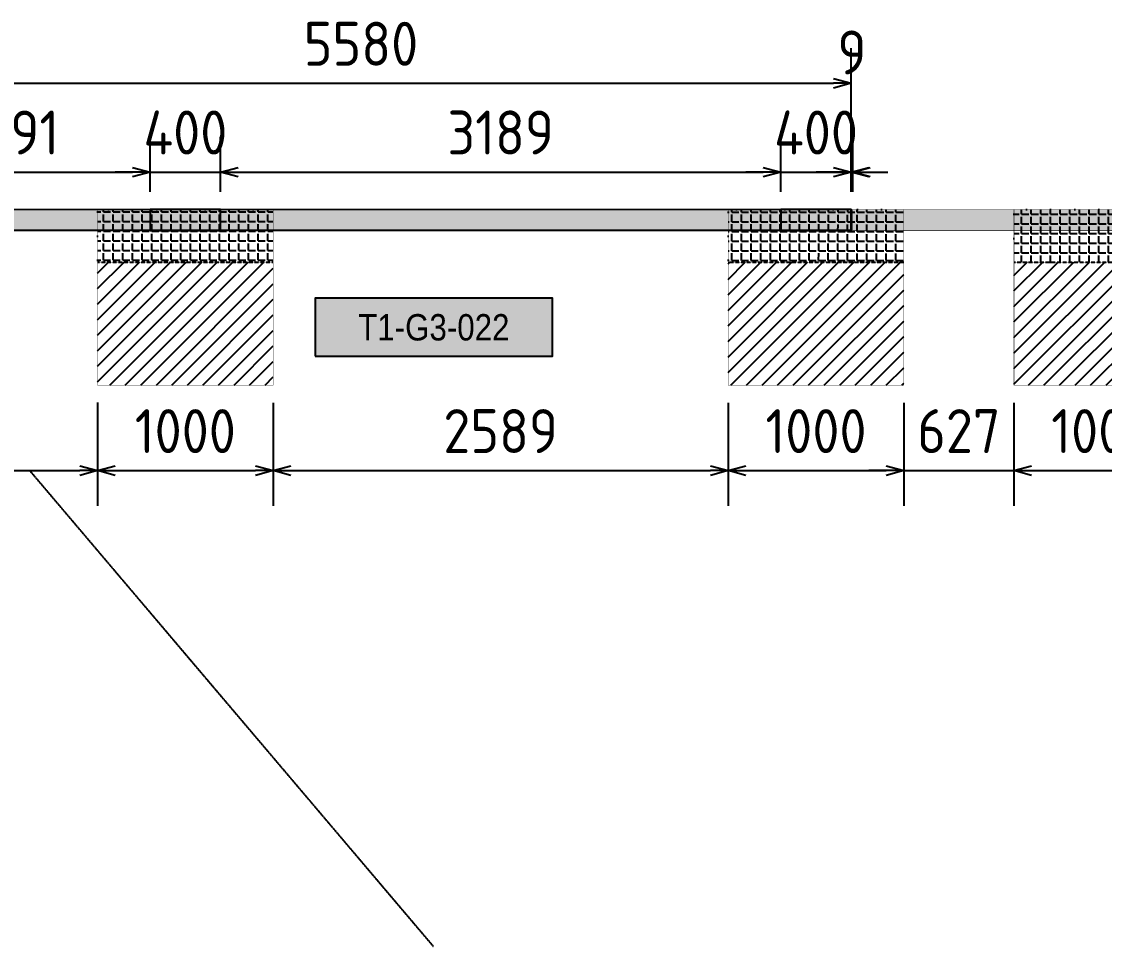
# Model space of a CAD drawing. Header units: centimetres. Extents: x -6122352 to 7132207, y -1694241 to 1947892.
# Drawn here: x 3299105 to 3305267, y 56567 to 61829 of the extents above; entities that cross this region are included whole.
import ezdxf
from ezdxf.enums import TextEntityAlignment as Align

# ---------------------------------------------------------------- set-up
doc = ezdxf.new("R2010")
doc.units = ezdxf.units.CM
doc.header["$MEASUREMENT"] = 0
doc.header["$PDMODE"] = 66
doc.header["$PDSIZE"] = 100
doc.linetypes.add('DASHED2', pattern=[0.375, 0.25, -0.125])
for name, color, linetype in [('@MI-FOOTINGS', 7, 'Continuous'), ('@MI-TYPE-01', 30, 'Continuous'), ('@MI-TYPE-02', 6, 'Continuous'), ('PANEL-TAGS', 7, 'Continuous')]:
    doc.layers.add(name, color=color, linetype=linetype)
doc.styles.add('PANELTAG_STYLE', font='arial.ttf')
doc.styles.add('Schueco-BEMSTIL', font='isocpeur.ttf', dxfattribs={"width": 0.9})
doc.styles.get("Standard").update_dxf_attribs({"font": 'arial.ttf'})
doc.dimstyles.new('LEADER', dxfattribs={"dimtxt": 0.18, "dimasz": 0.25, "dimexe": 0.18, "dimexo": 0.0625, "dimgap": 0.09, "dimtad": 0, "dimtih": 1, "dimtoh": 1, "dimdec": 4, "dimzin": 0, "dimdsep": 46, "dimtxsty": 'Standard', "dimblk": 'DOT', "dimcen": 0.09, "dimadec": 0, "dimazin": 0, "dimtfac": 1, "dimtdec": 4, "dimtofl": 0, "dimtmove": 0, "dimatfit": 3, "dimldrblk": 'DOT', "dimfxl": 1, "dimtolj": 1, "dimtzin": 0, "dimarcsym": 0})
doc.dimstyles.new('MI- JWC-TXT-2.5 MM', dxfattribs={"dimscale": 1.5, "dimtxt": 2.5, "dimasz": 1, "dimexe": 2, "dimexo": 1, "dimgap": 1, "dimtad": 1, "dimdec": 0, "dimdsep": 46, "dimtxsty": 'Schueco-BEMSTIL', "dimblk": 'OPEN30', "dimcen": 0, "dimdle": 2, "dimclrd": 140, "dimclre": 8, "dimclrt": 40, "dimadec": 0, "dimazin": 2, "dimtfac": 1, "dimtdec": 0, "dimtix": 1, "dimtmove": 2, "dimatfit": 3, "dimldrblk": 'OPEN', "dimfxl": 2, "dimlwd": -1, "dimlwe": -1, "dimarcsym": 0})

# ---------------------------------------------------------------- blocks, each defined once
blk = doc.blocks.new('_Dot')
at = {"color": 0, "linetype": 'ByBlock', "lineweight": -2}
blk.add_line((-0.5, 0), (-1, 0), dxfattribs=at)
at = {"color": 0, "linetype": 'ByBlock', "const_width": 0.5}
blk.add_lwpolyline([(-0.25, 0, 1), (0.25, 0, 1)], format="xyb", close=True, dxfattribs=at)
blk = doc.blocks.new('T1-FOOTING')
at = {"transparency": 33554679}
h = blk.add_hatch(dxfattribs=at)
h.set_pattern_fill('ANGLE', color=256, scale=500)
h.set_pattern_definition([(0, (0, 0), (0, 137.5), [100, -37.5]), (90, (0, 0), (-137.5, 8.419446744138054e-15), [100, -37.5])])
h.paths.add_polyline_path([(-500, -300.0000000000218), (499.9999999999964, -300.0000000000218), (499.9999999999964, -1.818989403545856e-11), (-500, -1.818989403545856e-11)])
h.paths.add_polyline_path([(-499.75, -299.7500000000218), (499.7499999999964, -299.7500000000218), (499.7499999999964, -0.2500000000181899), (-499.75, -0.2500000000181899)], flags=16)
h = blk.add_hatch(dxfattribs=at)
h.set_pattern_fill('ANGLE', color=8, scale=200)
h.set_pattern_definition([(0, (0, 0), (0, 55.00000000000001), [40, -15]), (90, (0, 0), (-55.00000000000001, 3.367778697655222e-15), [40, -15])])
h.paths.add_polyline_path([(500.0000000000025, -300.0000000000218), (500.0000000000035, -1.818989403545856e-11), (-500, -1.816147232602816e-11), (-499.9999999999989, -300.0000000000291)])
h = blk.add_hatch(dxfattribs=at)
h.set_pattern_fill('ANSI31', color=8, scale=500)
h.set_pattern_definition([(45, (0, 0), (-44.19417382415922, 44.19417382415922), [])])
h.paths.add_polyline_path([(500, -1000.000000000015), (500.0000000000025, -300.0000000000218), (-499.9999999999989, -300.000000000029), (-499.9999999999964, -1000.000000000011)])
at = {"layer": '@MI-TYPE-01', "color": 240, "linetype": 'DASHED2', "true_color": 0xed1f24}
blk.add_line((-500.0000000000073, -300.0000000000291), (499.9999999999964, -300.0000000000218), dxfattribs=at)
at = {"layer": '@MI-TYPE-01', "color": 240, "true_color": 0xed1f24, "const_width": 2.5}
blk.add_lwpolyline([(-500, -1.818989403545856e-11), (500.0000000000036, -1.818989403545856e-11), (500, -1000.000000000015), (-499.9999999999964, -1000.000000000011)], close=True, dxfattribs=at)
blk = doc.blocks.new('A$C90a9385a')
at = {"layer": '@MI-TYPE-02'}
h = blk.add_hatch(color=256, dxfattribs=at)
h.dxf.hatch_style = 1
h.paths.add_polyline_path([(5835.000000000029, 0), (0, 0), (0, -120), (5835, -120)])
at = {"layer": '@MI-TYPE-02', "const_width": 2.5}
blk.add_lwpolyline([(5835.000000000029, 0), (0, 0), (0, -120), (5835, -120)], close=True, dxfattribs=at)
at = {"layer": '@MI-FOOTINGS', "color": 240, "true_color": 0xed1f24}
blk.add_blockref('T1-FOOTING', (1417.536642821826, 0.872473891977279), dxfattribs=at)
blk = doc.blocks.new('RCC COPING')
at = {"layer": '@MI-TYPE-01', "transparency": 33554679}
h = blk.add_hatch(color=8, dxfattribs=at)
h.dxf.hatch_style = 1
h.paths.add_polyline_path([(60.00000000000364, 200), (-59.99999999999636, 200), (-59.99999999999636, -200), (60.00000000000364, -200)])
at = {"layer": '@MI-TYPE-01', "color": 30}
blk.add_lwpolyline([(-59.99999999999636, 200), (60.00000000000364, 200), (60.00000000000364, -200), (-59.99999999999636, -200)], close=True, dxfattribs=at)
blk = doc.blocks.new('31309MM')
at = {"layer": '@MI-TYPE-01', "transparency": 33554679}
h = blk.add_hatch(color=30, dxfattribs=at)
h.dxf.hatch_style = 1
h.paths.add_polyline_path([(0, 120.0000000000582), (5581.866123049753, 120.0000000000582), (5581.866123049753, 0), (0, 0)])
h.paths.add_polyline_path([(5591.866123044863, -1.164153218269348e-10), (12763.97374439728, -1.164153218269348e-10), (12763.97374439752, 120.0000000000582), (5591.866123044863, 120)])
h.paths.add_polyline_path([(12773.97374439193, 120), (18355.62019030144, 119.9999999999418), (18355.62019030168, -0.1500736206653528), (12773.97374439193, -0.1500736207235605)])
h.paths.add_polyline_path([(18365.71023449278, -0.1500736205489375), (23537.39638165059, -0.1500736205489375), (23537.39638165035, 119.9999999999418), (18365.71023449278, 119.9999999999418)])
h.paths.add_polyline_path([(23547.39638164593, 120), (30719.50400295644, 120), (30719.50400295644, -5.820766091346741e-11), (23547.39638164593, -5.820766091346741e-11)])
h.paths.add_polyline_path([(30729.50400295085, 0), (36309.33053738088, -5.820766091346741e-11), (36309.33053738088, 119.9999662167393), (30729.50400295109, 119.9999662167975)])
at = {"layer": '@MI-TYPE-01', "color": 30}
blk.add_lwpolyline([(30729.50400295085, 0), (36309.33053738088, -5.820766091346741e-11), (36309.33053738088, 119.9999662167393), (30729.50400295109, 119.9999662167975)], close=True, dxfattribs=at)
at = {"layer": '@MI-TYPE-01', "color": 240, "true_color": 0xed1f24, "rotation": 89.95700707059105}
for p in [(32520.25155518996, 59.99998310836963), (36109.28557160008, 60.15005672897678)]:
    blk.add_blockref('RCC COPING', p, dxfattribs=at)
blk = doc.blocks.new('A$Ceca04276')
at = {"layer": '@MI-TYPE-01', "color": 30, "rotation": 89.98971944707202}
blk.add_blockref('31309MM', (0.4863932078296784, 9.943239066810747), dxfattribs=at)
blk = doc.blocks.new('_Open30')
at = {"color": 0, "linetype": 'ByBlock', "lineweight": -2}
for p, q in [((-1, 0.26794919), (0, 0)), ((0, 0), (-1, -0.26794919)), ((0, 0), (-1, 0))]:
    blk.add_line(p, q, dxfattribs=at)
blk = doc.blocks.new('*D1302')
at = {"color": 8, "transparency": 16777216}
for p, q in [((-101.3383461054032, -5844.09564762746), (-919.3445929940035, -5844.09564762746)), ((-102.3324214586608, -11423.83204933398), (-919.3445929940023, -11423.83204933398))]:
    blk.add_line(p, q, dxfattribs=at)
at = {"color": 140, "transparency": 16777216}
blk.add_line((-719.3445929940021, -11323.83204933398), (-719.3445929940033, -5944.09564762746), dxfattribs=at)
at = {"layer": 'Defpoints', "color": 0, "transparency": 16777216}
for p in [(-719.3445929940034, -5844.09564762746), (-1.338346105403204, -5844.09564762746), (-2.332421458660766, -11423.83204933398)]:
    blk.add_point(p, dxfattribs=at)
at = {"color": 140, "transparency": 16777216, "xscale": 100, "yscale": 100, "zscale": 100}
for p, rotation in [((-719.3445929940034, -5844.09564762746), 90), ((-719.3445929940021, -11423.83204933398), 270)]:
    blk.add_blockref('_Open30', p, dxfattribs=dict(at, rotation=rotation))
at = {"color": 40, "transparency": 16777216, "insert": (-944.3445929940051, -8633.963848480718), "char_height": 250, "attachment_point": 5, "rotation": 90, "style": 'Schueco-BEMSTIL'}
blk.add_mtext('5580', dxfattribs=at)
blk = doc.blocks.new('_Open')
at = {"color": 0, "linetype": 'ByBlock', "lineweight": -2}
for p, q in [((-1, 0.1666666666666667), (0, 0)), ((-1, -0.1666666666666667), (0, 0)), ((0, 0), (-1, 0))]:
    blk.add_line(p, q, dxfattribs=at)
blk = doc.blocks.new('*D1288')
at = {"color": 8, "transparency": 16777216}
for p, q in [((-101.8989512610589, -9833.129514857339), (-414.3153052969164, -9833.129514857339)), ((-102.3324214586558, -11423.83204933397), (-414.3153052969161, -11423.83204933397))]:
    blk.add_line(p, q, dxfattribs=at)
at = {"color": 140, "transparency": 16777216}
blk.add_line((-214.3153052969161, -11323.83204933397), (-214.3153052969163, -9933.129514857339), dxfattribs=at)
at = {"layer": 'Defpoints', "color": 0, "transparency": 16777216}
for p in [(-214.3153052969164, -9833.129514857339), (-1.898951261058849, -9833.129514857339), (-2.332421458655772, -11423.83204933397)]:
    blk.add_point(p, dxfattribs=at)
at = {"color": 140, "transparency": 16777216, "xscale": 100, "yscale": 100, "zscale": 100}
for p, rotation in [((-214.3153052969164, -9833.129514857339), 90), ((-214.315305296916, -11423.83204933397), 270)]:
    blk.add_blockref('_Open30', p, dxfattribs=dict(at, rotation=rotation))
at = {"color": 40, "transparency": 16777216, "insert": (-439.3153052969191, -10628.48078209566), "char_height": 250, "attachment_point": 5, "rotation": 90, "style": 'Schueco-BEMSTIL'}
blk.add_mtext('1591', dxfattribs=at)
blk = doc.blocks.new('*D1313')
at = {"color": 140, "transparency": 16777216}
for p, q in [((-214.3153052969219, -9333.129580342209), (-214.315305296922, -9233.129580342209)), ((-214.3153052969218, -9833.129514857343), (-214.3153052969219, -9433.129580342209)), ((-214.3153052969218, -9933.129514857343), (-214.3153052969218, -10033.12951485734))]:
    blk.add_line(p, q, dxfattribs=at)
at = {"color": 8, "transparency": 16777216}
for p, q in [((-102.1278352702108, -9433.129580342209), (-414.315305296922, -9433.129580342209)), ((-101.8989512610641, -9833.129514857343), (-414.3153052969219, -9833.129514857343))]:
    blk.add_line(p, q, dxfattribs=at)
at = {"layer": 'Defpoints', "color": 0, "transparency": 16777216}
for p in [(-214.3153052969219, -9433.129580342209), (-2.127835270210782, -9433.129580342209), (-1.898951261064064, -9833.129514857343)]:
    blk.add_point(p, dxfattribs=at)
at = {"color": 140, "transparency": 16777216, "xscale": 100, "yscale": 100, "zscale": 100}
for p, rotation in [((-214.3153052969219, -9433.129580342209), 270), ((-214.3153052969218, -9833.129514857343), 90)]:
    blk.add_blockref('_Open30', p, dxfattribs=dict(at, rotation=rotation))
at = {"color": 40, "transparency": 16777216, "insert": (-439.3153052969245, -9633.129547599774), "char_height": 250, "attachment_point": 5, "rotation": 90, "style": 'Schueco-BEMSTIL'}
blk.add_mtext('400', dxfattribs=at)
blk = doc.blocks.new('*D1314')
at = {"color": 8, "transparency": 16777216}
for p, q in [((-101.1094620962167, -6244.095582142598), (-414.3153052969229, -6244.095582142598)), ((-102.1278352702109, -9433.12958034221), (-414.3153052969221, -9433.12958034221))]:
    blk.add_line(p, q, dxfattribs=at)
at = {"color": 140, "transparency": 16777216}
blk.add_line((-214.3153052969221, -9333.12958034221), (-214.3153052969228, -6344.095582142598), dxfattribs=at)
at = {"layer": 'Defpoints', "color": 0, "transparency": 16777216}
for p in [(-214.3153052969228, -6244.095582142598), (-1.109462096216653, -6244.095582142598), (-2.127835270210881, -9433.12958034221)]:
    blk.add_point(p, dxfattribs=at)
at = {"color": 140, "transparency": 16777216, "xscale": 100, "yscale": 100, "zscale": 100}
for p, rotation in [((-214.3153052969228, -6244.095582142598), 90), ((-214.3153052969221, -9433.12958034221), 270)]:
    blk.add_blockref('_Open30', p, dxfattribs=dict(at, rotation=rotation))
at = {"color": 40, "transparency": 16777216, "insert": (-439.3153052969246, -7838.612581242402), "char_height": 250, "attachment_point": 5, "rotation": 90, "style": 'Schueco-BEMSTIL'}
blk.add_mtext('3189', dxfattribs=at)
blk = doc.blocks.new('*D1315')
at = {"color": 140, "transparency": 16777216}
for p, q in [((-214.3153052969235, -5744.005630093037), (-214.3153052969236, -5644.005630093037)), ((-214.3153052969234, -6244.095582142591), (-214.3153052969235, -5844.005630093037)), ((-214.3153052969234, -6344.095582142591), (-214.3153052969234, -6444.095582142591))]:
    blk.add_line(p, q, dxfattribs=at)
at = {"color": 8, "transparency": 16777216}
for p, q in [((-101.1888203460909, -5844.005630093037), (-414.3153052969236, -5844.005630093037)), ((-101.1094620962172, -6244.095582142591), (-414.3153052969235, -6244.095582142591))]:
    blk.add_line(p, q, dxfattribs=at)
at = {"layer": 'Defpoints', "color": 0, "transparency": 16777216}
for p in [(-214.3153052969235, -5844.005630093037), (-1.188820346090893, -5844.005630093037), (-1.109462096217151, -6244.095582142591)]:
    blk.add_point(p, dxfattribs=at)
at = {"color": 140, "transparency": 16777216, "xscale": 100, "yscale": 100, "zscale": 100}
for p, rotation in [((-214.3153052969235, -5844.005630093037), 270), ((-214.3153052969234, -6244.095582142591), 90)]:
    blk.add_blockref('_Open30', p, dxfattribs=dict(at, rotation=rotation))
at = {"color": 40, "transparency": 16777216, "insert": (-439.3153052969251, -6044.050606117813), "char_height": 250, "attachment_point": 5, "rotation": 90, "style": 'Schueco-BEMSTIL'}
blk.add_mtext('400', dxfattribs=at)
blk = doc.blocks.new('*D1292')
at = {"color": 140, "transparency": 16777216}
for p, q in [((-214.315305296918, -5734.999906340273), (-214.315305296918, -5634.999906340273)), ((-214.3153052969179, -5844.005630093046), (-214.3153052969179, -5834.999906340273)), ((-214.3153052969179, -5944.005630093046), (-214.3153052969179, -6044.005630093046))]:
    blk.add_line(p, q, dxfattribs=at)
at = {"color": 8, "transparency": 16777216}
for p, q in [((-101.0454709024635, -5834.999906340273), (-414.315305296918, -5834.999906340273)), ((-101.1888203460851, -5844.005630093046), (-414.315305296918, -5844.005630093046))]:
    blk.add_line(p, q, dxfattribs=at)
at = {"layer": 'Defpoints', "color": 0, "transparency": 16777216}
for p in [(-214.3153052969179, -5834.999906340273), (-1.188820346085087, -5844.005630093046), (-1.045470902463427, -5834.999906340273)]:
    blk.add_point(p, dxfattribs=at)
at = {"color": 140, "transparency": 16777216, "xscale": 100, "yscale": 100, "zscale": 100}
for p, rotation in [((-214.3153052969179, -5834.999906340273), 270), ((-214.3153052969179, -5844.005630093046), 90)]:
    blk.add_blockref('_Open30', p, dxfattribs=dict(at, rotation=rotation))
at = {"color": 40, "transparency": 16777216, "insert": (-895.0208684303062, -5839.502768216658), "char_height": 250, "attachment_point": 5, "rotation": 90, "style": 'Schueco-BEMSTIL'}
blk.add_mtext('9', dxfattribs=at)
blk = doc.blocks.new('*D1369')
at = {"color": 8, "transparency": 16777216}
for p, q in [((1097.898921421858, -10133.30487979477), (1684.68492526375, -10133.30487979477)), ((1097.584496953758, -12724.70992536829), (1684.684925263751, -12724.70992536829))]:
    blk.add_line(p, q, dxfattribs=at)
at = {"color": 140, "transparency": 16777216}
blk.add_line((1484.68492526375, -12624.70992536829), (1484.68492526375, -10233.30487979477), dxfattribs=at)
at = {"layer": 'Defpoints', "color": 0, "transparency": 16777216}
for p in [(997.8989214218584, -10133.30487979477), (1484.68492526375, -10133.30487979477), (997.5844969537579, -12724.70992536829)]:
    blk.add_point(p, dxfattribs=at)
at = {"color": 140, "transparency": 16777216, "xscale": 100, "yscale": 100, "zscale": 100}
for p, rotation in [((1484.68492526375, -10133.30487979477), 90), ((1484.68492526375, -12724.70992536829), 270)]:
    blk.add_blockref('_Open30', p, dxfattribs=dict(at, rotation=rotation))
at = {"color": 40, "transparency": 16777216, "insert": (1259.684925263747, -11429.00740258153), "char_height": 250, "attachment_point": 5, "rotation": 90, "style": 'Schueco-BEMSTIL'}
blk.add_mtext('2591', dxfattribs=at)
blk = doc.blocks.new('*D1370')
at = {"color": 8, "transparency": 16777216}
for p, q in [((1098.074261302944, -9133.30489516681), (1684.68492526375, -9133.30489516681)), ((1097.898921421858, -10133.30487979477), (1684.684925263751, -10133.30487979477))]:
    blk.add_line(p, q, dxfattribs=at)
at = {"color": 140, "transparency": 16777216}
blk.add_line((1484.68492526375, -10033.30487979477), (1484.68492526375, -9233.30489516681), dxfattribs=at)
at = {"layer": 'Defpoints', "color": 0, "transparency": 16777216}
for p in [(998.0742613029438, -9133.30489516681), (1484.68492526375, -9133.30489516681), (997.8989214218584, -10133.30487979477)]:
    blk.add_point(p, dxfattribs=at)
at = {"color": 140, "transparency": 16777216, "xscale": 100, "yscale": 100, "zscale": 100}
for p, rotation in [((1484.68492526375, -9133.30489516681), 90), ((1484.68492526375, -10133.30487979477), 270)]:
    blk.add_blockref('_Open30', p, dxfattribs=dict(at, rotation=rotation))
at = {"color": 40, "transparency": 16777216, "insert": (1259.684925263747, -9633.304887480786), "char_height": 250, "attachment_point": 5, "rotation": 90, "style": 'Schueco-BEMSTIL'}
blk.add_mtext('1000', dxfattribs=at)
blk = doc.blocks.new('*D1371')
at = {"color": 8, "transparency": 16777216}
for p, q in [((1098.688410586678, -6544.270947080018), (1684.68492526375, -6544.270947080018)), ((1098.074261302944, -9133.30489516681), (1684.684925263751, -9133.30489516681))]:
    blk.add_line(p, q, dxfattribs=at)
at = {"color": 140, "transparency": 16777216}
blk.add_line((1484.684925263751, -9033.30489516681), (1484.68492526375, -6644.270947080018), dxfattribs=at)
at = {"layer": 'Defpoints', "color": 0, "transparency": 16777216}
for p in [(998.688410586678, -6544.270947080018), (1484.68492526375, -6544.270947080018), (998.0742613029438, -9133.30489516681)]:
    blk.add_point(p, dxfattribs=at)
at = {"color": 140, "transparency": 16777216, "xscale": 100, "yscale": 100, "zscale": 100}
for p, rotation in [((1484.68492526375, -6544.270947080018), 90), ((1484.684925263751, -9133.30489516681), 270)]:
    blk.add_blockref('_Open30', p, dxfattribs=dict(at, rotation=rotation))
at = {"color": 40, "transparency": 16777216, "insert": (1259.684925263748, -7838.787921123412), "char_height": 250, "attachment_point": 5, "rotation": 90, "style": 'Schueco-BEMSTIL'}
blk.add_mtext('2589', dxfattribs=at)
blk = doc.blocks.new('*D1372')
at = {"color": 8, "transparency": 16777216}
for p, q in [((1098.863750467776, -5544.270962452056), (1684.68492526375, -5544.270962452056)), ((1098.688410586678, -6544.270947080018), (1684.684925263751, -6544.270947080018))]:
    blk.add_line(p, q, dxfattribs=at)
at = {"color": 140, "transparency": 16777216}
blk.add_line((1484.68492526375, -6444.270947080018), (1484.68492526375, -5644.270962452056), dxfattribs=at)
at = {"layer": 'Defpoints', "color": 0, "transparency": 16777216}
for p in [(998.8637504677758, -5544.270962452056), (1484.68492526375, -5544.270962452056), (998.688410586678, -6544.270947080018)]:
    blk.add_point(p, dxfattribs=at)
at = {"color": 140, "transparency": 16777216, "xscale": 100, "yscale": 100, "zscale": 100}
for p, rotation in [((1484.68492526375, -5544.270962452056), 90), ((1484.68492526375, -6544.270947080018), 270)]:
    blk.add_blockref('_Open30', p, dxfattribs=dict(at, rotation=rotation))
at = {"color": 40, "transparency": 16777216, "insert": (1259.684925263748, -6044.270954766036), "char_height": 250, "attachment_point": 5, "rotation": 90, "style": 'Schueco-BEMSTIL'}
blk.add_mtext('1000', dxfattribs=at)
blk = doc.blocks.new('*D1373')
at = {"color": 140, "transparency": 16777216}
for p, q in [((1484.684925263751, -4817.64229431407), (1484.684925263751, -4717.64229431407)), ((1484.684925263751, -5544.270962452056), (1484.684925263751, -4917.64229431407)), ((1484.684925263751, -5644.270962452056), (1484.684925263751, -5744.270962452056))]:
    blk.add_line(p, q, dxfattribs=at)
at = {"color": 8, "transparency": 16777216}
for p, q in [((1098.246436402435, -4917.64229431407), (1684.684925263751, -4917.64229431407)), ((1098.863750467776, -5544.270962452056), (1684.684925263751, -5544.270962452056))]:
    blk.add_line(p, q, dxfattribs=at)
at = {"layer": 'Defpoints', "color": 0, "transparency": 16777216}
for p in [(998.2464364024349, -4917.64229431407), (1484.684925263751, -4917.64229431407), (998.8637504677758, -5544.270962452056)]:
    blk.add_point(p, dxfattribs=at)
at = {"color": 140, "transparency": 16777216, "xscale": 100, "yscale": 100, "zscale": 100}
for p, rotation in [((1484.684925263751, -4917.64229431407), 270), ((1484.684925263751, -5544.270962452056), 90)]:
    blk.add_blockref('_Open30', p, dxfattribs=dict(at, rotation=rotation))
at = {"color": 40, "transparency": 16777216, "insert": (1259.684925263749, -5230.956628383062), "char_height": 250, "attachment_point": 5, "rotation": 90, "style": 'Schueco-BEMSTIL'}
blk.add_mtext('627', dxfattribs=at)
blk = doc.blocks.new('*D1374')
at = {"color": 8, "transparency": 16777216}
for p, q in [((1098.425608793623, -3917.642310365447), (1684.684925263751, -3917.642310365447)), ((1098.246436402435, -4917.64229431407), (1684.684925263751, -4917.64229431407))]:
    blk.add_line(p, q, dxfattribs=at)
at = {"color": 140, "transparency": 16777216}
blk.add_line((1484.684925263751, -4817.64229431407), (1484.684925263751, -4017.642310365447), dxfattribs=at)
at = {"layer": 'Defpoints', "color": 0, "transparency": 16777216}
for p in [(998.4256087936233, -3917.642310365447), (1484.684925263751, -3917.642310365447), (998.2464364024349, -4917.64229431407)]:
    blk.add_point(p, dxfattribs=at)
at = {"color": 140, "transparency": 16777216, "xscale": 100, "yscale": 100, "zscale": 100}
for p, rotation in [((1484.684925263751, -3917.642310365447), 90), ((1484.684925263751, -4917.64229431407), 270)]:
    blk.add_blockref('_Open30', p, dxfattribs=dict(at, rotation=rotation))
at = {"color": 40, "transparency": 16777216, "insert": (1259.684925263749, -4417.642302339757), "char_height": 250, "attachment_point": 5, "rotation": 90, "style": 'Schueco-BEMSTIL'}
blk.add_mtext('1000', dxfattribs=at)
blk = doc.blocks.new('PANELTAG')
at = {"layer": 'PANEL-TAGS', "color": 1}
blk.add_lwpolyline([(-13.49999999999989, -3.300000000000182), (13.50000000000011, -3.300000000000182), (13.50000000000011, 3.299999999999727), (-13.49999999999989, 3.299999999999727)], close=True, dxfattribs=at)
at = {"layer": 'PANEL-TAGS', "color": 40, "true_color": 0xffd700}
blk.add_solid([(-13.49999999999989, -3.300000000000182), (13.50000000000011, -3.300000000000182), (-13.49999999999989, 3.299999999999727), (13.50000000000011, 3.299999999999727)], dxfattribs=at)
at = {"layer": 'PANEL-TAGS', "color": 5, "style": 'PANELTAG_STYLE', "width": 0.85}
blk.add_attdef('TAGNO', text='', height=3, dxfattribs=at).set_placement((1.13686837721616e-13, -4.547473508864641e-13), align=Align.MIDDLE)
blk = doc.blocks.new('T1-PARTITION PLAN')
at = {"layer": '@MI-FOOTINGS', "color": 240, "true_color": 0xed1f24, "rotation": 89.98995376478538}
for p in [(-1.223904100770596, -6044.095614885009), (-2.013393265602645, -9633.129547599761)]:
    blk.add_blockref('T1-FOOTING', p, dxfattribs=at)
at = {"layer": '@MI-TYPE-02', "rotation": 89.98973417812736}
blk.add_blockref('A$C90a9385a', (-1.045470902463421, -5834.999906340265), dxfattribs=at)
at = {"layer": '@MI-TYPE-02', "xscale": -1, "rotation": 359.9795117387576}
blk.add_blockref('A$Ceca04276', (-7.324294468271546, -42163.27897696203), dxfattribs=at)
for base, p1, p2, picture, middle, set_off in [((1484.684925263773, -3917.642310365447), (998.2464364024564, -4917.642294314068), (998.4256087936448, -3917.642310365445), '*D1374', (1259.684925263771, -4417.642302339757), (2.194155968027189e-11, 0)), ((1484.684925263695, -4917.64229431407), (998.8637504677201, -5544.270962452054), (998.2464364023792, -4917.642294314068), '*D1373', (1259.684925263694, -5230.956628383062), (-5.525180313270539e-11, 0)), ((1484.684925263763, -5544.270962452055), (998.68841058669, -6544.270947080014), (998.8637504677879, -5544.270962452053), '*D1372', (1259.684925263761, -6044.270954766035), (1.250555214937776e-11, 9.094947017729282e-13)), ((1484.684925263695, -6544.270947080018), (998.0742613028881, -9133.304895166806), (998.6884105866222, -6544.270947080015), '*D1371', (1259.684925263693, -7838.787921123412), (-5.525180313270539e-11, 0)), ((1484.684925263695, -10133.30487979477), (997.5844969537022, -12724.70992536829), (997.8989214218027, -10133.30487979476), '*D1369', (1259.684925263691, -11429.00740258153), (-5.525180313270539e-11, 0))]:
    dim = blk.add_linear_dim(base=base, p1=p1, p2=p2, angle=90, dimstyle='MI- JWC-TXT-2.5 MM')
    dim.commit()
    dim.dimension.update_dxf_attribs({"geometry": picture, "text_midpoint": middle, "insert": set_off})
dim = blk.add_linear_dim(base=(-214.3153052969179, -5834.999906340273), p1=(-1.188820346085086, -5844.005630093044), p2=(-1.045470902463427, -5834.999906340271), angle=90, dimstyle='MI- JWC-TXT-2.5 MM')
dim.commit()
dim.dimension.update_dxf_attribs({"geometry": '*D1292', "text_midpoint": (-895.0208684303062, -5839.502768216658), "dimtype": 128})
for base, p1, p2, picture, middle in [((-214.3153052969235, -5844.005630093037), (-1.10946209621715, -6244.095582142587), (-1.188820346090893, -5844.005630093036), '*D1315', (-439.3153052969251, -6044.050606117813)), ((-719.3445929940034, -5844.09564762746), (-2.332421458660765, -11423.83204933397), (-1.338346105403203, -5844.095647627459), '*D1302', (-944.3445929940051, -8633.963848480718)), ((-214.3153052969228, -6244.095582142598), (-2.12783527021088, -9433.129580342207), (-1.109462096216653, -6244.095582142594), '*D1314', (-439.3153052969246, -7838.612581242402)), ((1484.68492526375, -9133.30489516681), (997.898921421858, -10133.30487979476), (998.0742613029433, -9133.304895166806), '*D1370', (1259.684925263747, -9633.304887480786)), ((-214.3153052969219, -9433.129580342209), (-1.898951261064063, -9833.129514857339), (-2.127835270210781, -9433.129580342205), '*D1313', (-439.3153052969245, -9633.129547599774)), ((-214.3153052969164, -9833.129514857339), (-2.332421458655771, -11423.83204933397), (-1.898951261058848, -9833.129514857335), '*D1288', (-439.3153052969191, -10628.48078209566))]:
    dim = blk.add_linear_dim(base=base, p1=p1, p2=p2, angle=90, dimstyle='MI- JWC-TXT-2.5 MM')
    dim.commit()
    dim.dimension.update_dxf_attribs({"geometry": picture, "text_midpoint": middle})
blk = doc.blocks.new('A$C6eaee182')
at = {"layer": '@MI-TYPE-01'}
blk.add_blockref('T1-PARTITION PLAN', (8.669172612717375, 47998.28419365191), dxfattribs=at)
at = {"layer": 'PANEL-TAGS'}
ref = blk.add_blockref('PANELTAG', (677.7369015403674, 39779.06628439447), dxfattribs=dict(at, xscale=50.00000000000001, yscale=50.00000000000001, zscale=50.00000000000001, rotation=90.00000000000001))
ref.add_attrib('TAGNO', 'T1-G3-022', dxfattribs={"color": 5, "height": 150, "rotation": 90, "style": 'PANELTAG_STYLE', "width": 0.8499999999999999}).set_placement((677.7369015403674, 39779.06628439447), align=Align.MIDDLE_CENTER)
at = {"linetype": 'DASHED2'}
blk.add_leader([(1491.551184812968, 37477.58424048794, 157.461039985285), (4200.374716174847, 39775.75225414768, 157.461039985285)], dimstyle='LEADER', dxfattribs=at)

msp = doc.modelspace()

# ---------------------------------------------------------------- block references
at = {"layer": '@MI-TYPE-01', "rotation": 270}
msp.add_blockref('A$C6eaee182', (3261671.432551252, 60767.58096113017), dxfattribs=at)

doc.saveas('drawing.dxf')
